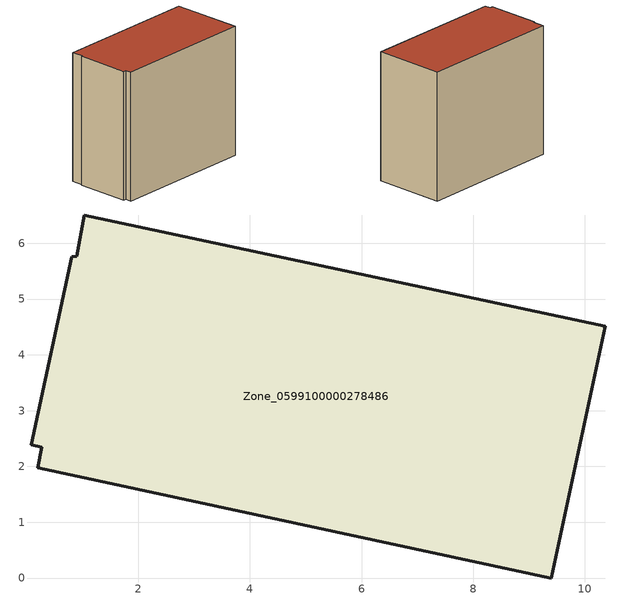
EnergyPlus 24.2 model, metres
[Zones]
Zone_0599100000278486
 floor ground (C_G): 1.03,6.51 10.37,4.51 9.4,0 0.2,1.98 0.27,2.34 0.08,2.39 0.81,5.76 0.9,5.77 z0
 wall outside (C_F): 9.4,0 10.37,4.51 1.03,6.51 0.9,5.77 0.81,5.76 0.08,2.39 0.27,2.34 0.2,1.98 9.4,0 z0:8.48
 roof outside (C_R): 10.37,4.51 1.03,6.51 0.9,5.77 0.81,5.76 0.08,2.39 0.27,2.34 0.2,1.98 9.4,0 z8.48
[BUILDING]
Pand.0599100000278486: North Axis=0; Terrain=City; Loads Convergence Tolerance Value=0.04; Temperature Convergence Tolerance Value=0.4; Solar Distribution=FullExterior; Maximum Number of Warmup Days=25; Minimum Number of Warmup Days=1
[Site:Location]
Rotterdam.The.Hague.AP_ZH_NLD Design_Conditions: Latitude=51.96; Longitude=4.45; Time Zone=1; Elevation=-4.5
[SITE:GROUNDTEMPERATURE:BUILDINGSURFACE]
18, 18, 18, 18, 18, 18, 18, 18, 18, 18, 18, 18
[MATERIAL] Thermal Absorptance=0.9; Solar Absorptance=0.7; Visible Absorptance=0.7
Name | Roughness | Thickness | Conductivity | Density | Specific Heat
G.TC.1975-1991 | MediumSmooth | 0.15 | 0.288461 | 540 | 1210
F.TC.1975-1991 | Rough | 0.3 | 0.230769 | 1920 | 840
R.TC.1975-1991 | MediumRough | 0.2 | 0.153846 | 1500 | 1000
[CONSTRUCTION]
C_G: G.TC.1975-1991
C_F: F.TC.1975-1991
C_R: R.TC.1975-1991
[ZONE]
Zone_0599100000278486: Type=1; Multiplier=1; Ceiling Height=Autocalculate; Volume=Autocalculate; Floor Area=autocalculate; Part of Total Floor Area=Yes
[ZONEINFILTRATION:DESIGNFLOWRATE]
Infil_Zone_0599100000278486: Zone or ZoneList or Space or SpaceList=Zone_0599100000278486; Schedule=AlwaysOn; Design Flow Rate Calculation Method=Flow/Area; Flow Rate per Floor Area=0.003; Constant Term Coefficient=1; Temperature Term Coefficient=0; Velocity Term Coefficient=0; Velocity Squared Term Coefficient=0
[HVACTEMPLATE:ZONE:IDEALLOADSAIRSYSTEM]
Zone_0599100000278486: Maximum Heating Supply Air Temperature=50; Minimum Cooling Supply Air Temperature=13; Maximum Heating Supply Air Humidity Ratio=0.0156; Minimum Cooling Supply Air Humidity Ratio=0.0077; Heating Limit=NoLimit; Cooling Limit=NoLimit; Dehumidification Control Type=ConstantSensibleHeatRatio; Cooling Sensible Heat Ratio=0.7; Dehumidification Setpoint=60; Humidification Control Type=None; Humidification Setpoint=30; Outdoor Air Method=None; Outdoor Air Flow Rate per Person=0.00944; Outdoor Air Flow Rate per Zone Floor Area=0; Outdoor Air Flow Rate per Zone=0; Demand Controlled Ventilation Type=None; Outdoor Air Economizer Type=NoEconomizer; Heat Recovery Type=None; Sensible Heat Recovery Effectiveness=0.7; Latent Heat Recovery Effectiveness=0.65
[ZONECONTROL:THERMOSTAT]
ThermostatControl_Zone_0599100000278486: Zone or ZoneList=Zone_0599100000278486; Control Type Schedule=DualSetpointControlType; Control 1=Thermostat_Zone_0599100000278486; Temperature Difference Between Cutout And Setpoint=0
[THERMOSTATSETPOINT:DUALSETPOINT]
Thermostat_Zone_0599100000278486: Heating Setpoint Temperature Schedule=HeatingSetpoint_Zone_0599100000278486; Cooling Setpoint Temperature Schedule=CoolingSetpoint_Zone_0599100000278486
[SCHEDULE:COMPACT]
HeatingSetpoint_Zone_0599100000278486: Through: 12/31, For: AllDays, Until: 24:00, 21
CoolingSetpoint_Zone_0599100000278486: Through: 12/31, For: AllDays, Until: 24:00, 24
DualSetpointControlType: Through: 12/31, For: AllDays, Until: 24:00, 4
AlwaysOn: Through: 12/31, For: AllDays, Until: 24:00, 1
